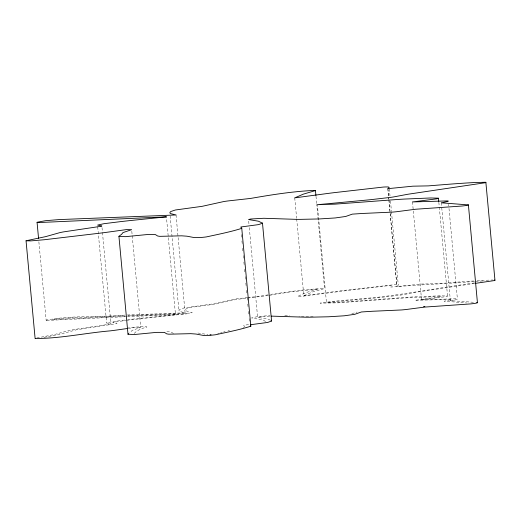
<?xml version="1.0" encoding="UTF-8"?>
<svg xmlns="http://www.w3.org/2000/svg" width="521" height="521" viewBox="0 0 521 521"><rect width="100%" height="100%" fill="white"/><g stroke="black" fill="none" stroke-linecap="round" stroke-linejoin="round"><path stroke-width="0.39" stroke-dasharray="2.6 1.95" d="M270.477 320.148L266.654 318.832L257.621 317.387L261.952 316.592L270.178 316.13M473.426 302.271L450.372 300.663L441.665 206.863M391.46 211.546L398.291 285.176L396.969 286.511L421.945 284.023L437.353 283.724L456.227 282.226A77.004 5.907 -5.3 0 1 462.739 281.718L473.745 280.969M176.026 214.971L185.105 312.815L179.979 311.525A90.602 6.949 -5.3 0 1 179.113 310.998L178.977 310.223L179.869 309.376L184.401 307.846L211.181 304.179L233.011 299.367A21.211 1.628 -5.3 0 1 237.016 298.793L247.306 297.608M265.358 321.763L264.863 320.995L261.614 319.725L251.487 317.953L257.517 316.618L269.904 315.531M36.802 337.999L54.744 334.469L68.98 330.457A46.356 3.556 -5.3 0 1 72.478 329.754L109.749 324.186L110.947 323.873L106.668 322.929L111.481 321.776L125.248 319.972M131.806 231.278L140.735 327.507L132.36 330.275L129.605 332.912M134.177 333.466C137.583 329.767 142.09 328.49 146.87 326.947L141.771 326.543L128.44 327.807M296.683 218.905L303.815 295.726L312.424 291.981L324.55 288.556L316.748 204.395M450.372 300.643L456.976 299.249A9.665 0.742 -5.3 0 0 457.399 299.008L448.842 206.772M351.838 313.727L357.119 312.027M243.3 327.618L244.134 327.338M220.696 332.756L222.174 332.359M223.639 331.968L225.092 331.59M217.739 333.531L219.211 333.153M228.016 330.861L229.507 330.509M43.992 337.348L56.229 335.042A57.883 4.442 -5.3 0 0 61.621 333.837L76.711 329.715L116.027 323.73L117.049 323.254L112.764 322.427L125.821 320.408M268.172 294.827L260.246 296.169A12.719 0.977 -5.3 0 1 258.019 296.456L247.957 297.543M270.464 294.404L300.578 290.197L323.294 288.269A9.345 0.716 -5.3 0 1 324.485 288.439L324.55 288.497M269.11 295.387L289.559 292.04L318.37 289.044L306.289 292.483L297.589 296.416L300.422 296.527L347.67 290.471L386.113 285.925L392.111 285.645L390.815 287.071C418.734 284.74 446.933 283.737 474.963 281.399M268.387 295.511L236.163 299.49L215.818 304.062L190.973 307.344L187.208 308.295L185.163 309.572L185.053 310.112L185.763 310.776L192.203 312.711L190.92 313.036L126.251 315.596M248.576 324.433L243.665 325.54L244.714 326.797M128.179 328.393L136.71 327.338L140.735 327.507M474.475 283.476L416.807 292.118L402.824 294.749A25.731 1.973 -5.3 0 1 399.724 295.218L379.946 297.504A77.303 5.933 -5.3 0 1 371.623 298.305L326.446 302.545L317.367 204.701M474.611 282.916C442.264 287.358 410.151 293.414 377.745 297.25A73.318 5.627 -5.3 0 1 367.67 298.188L333.349 301.275L320.148 303.118L338.337 302.851L404.687 297.947L438.936 296.488L441.398 296.657L414.99 300.304L450.294 299.438L451.219 299.608L444.25 301.177L466.692 302.955M412.482 201.94L421.561 299.783L445.435 296.723A9.964 0.762 -5.3 0 0 447.103 296.332L447.331 296.241A9.437 0.723 -5.3 0 0 447.526 296.019L439.854 295.811L413.791 296.892A95.011 7.287 -5.3 0 0 406.204 297.348L344.016 301.985L326.446 302.545M303.815 295.726L337.23 291.252A60.937 4.676 -5.3 0 1 343.508 290.464L392.339 284.909A8.707 0.671 -5.3 0 1 394 284.824L394.801 284.798A9.287 0.71 -5.3 0 1 397.516 284.844L398.291 285.176M126.544 320.324L143.158 318.461A148.765 11.41 -5.3 0 1 152.243 317.504L186.694 313.824L128.42 316M127.547 319.705L129.859 319.445A206.401 15.832 -5.3 0 1 138.482 318.487L175.492 314.691L166.414 216.84M475.608 281.36L484.354 280.878M175.492 314.691L127.424 316.612M488.776 280.116L482.661 280.435A129.495 9.932 -5.3 0 0 476.761 280.78M124.916 316.149L52.282 319.66L55.91 318.891L64.949 318.136L124.871 315.648M125.17 315.068C98.957 317.426 72.159 315.212 46.232 320.083A11.26 0.866 -5.3 0 0 46.851 320.441M127.319 314.977L185.105 312.815M126.688 316.644L46.851 320.441M491.108 280.038L492.944 280.011M313.141 316.462L299.008 316.325M421.561 299.783L456.598 298.761A9.665 0.742 -5.3 0 1 457.334 298.904L457.399 299.008M166.837 331.486L170.693 331.779L173.239 333.342A13.455 1.035 -5.3 0 0 174.157 333.46M284.798 315.563L289.539 315.824M197.882 333.004L207.97 334.586M448.614 204.343L448.77 206.016M441.294 202.819L441.593 206.055M438.845 202.285L439.216 206.323M439.294 207.137L447.546 296.084M389.363 188.902L390.118 197.036M390.49 201.034L391.388 210.784M387.898 188.667L388.868 199.178M388.946 199.986L396.969 286.511M387.858 188.615L388.829 199.126M388.907 199.934L396.93 286.459M316 196.313L316.67 203.587M294.736 197.876L296.612 218.097M248.699 221.158L248.999 224.395M249.299 227.631L257.621 317.387M241.347 234.548L241.646 237.784M241.946 241.015L242.245 244.251M242.617 248.296L242.923 251.532M243.294 255.57L243.594 258.807M243.893 262.043L244.193 265.274M244.57 269.318L244.87 272.555M245.248 276.599L245.547 279.829M245.847 283.066L246.146 286.303M246.518 290.347L246.824 293.577M247.195 297.621L247.495 300.858M247.794 304.088L248.094 307.325M248.471 311.369L248.771 314.606M249.149 318.644L249.448 321.88M170.126 215.909L178.905 310.523M102.018 227.644L102.39 231.689M102.468 232.496L110.947 323.873M97.701 226.804L106.629 323.033M38.873 241.79L46.148 320.233"/><path stroke-width="0.78" d="M315.407 190.595L303.346 194.138L294.736 197.876L328.158 193.408A60.937 4.676 -5.3 0 1 334.43 192.62L383.261 187.065A8.707 0.671 -5.3 0 1 384.921 186.98L385.722 186.954A9.287 0.71 -5.3 0 1 388.438 187L389.207 187.378L387.898 188.667L412.866 186.179L428.282 185.88L447.148 184.382A77.004 5.907 -5.3 0 1 453.661 183.874L465.429 183.073A129.495 9.932 -5.3 0 1 473.589 182.591L485.455 182.246A8.434 0.645 -5.3 0 1 485.8 182.33A8.623 0.664 -5.3 0 1 485.872 182.441A8.864 0.677 -5.3 0 1 485.188 182.741L407.728 194.274L393.746 196.905A25.731 1.973 -5.3 0 1 390.646 197.374L370.867 199.66A77.303 5.933 -5.3 0 1 362.551 200.461L317.367 204.701L334.944 204.141L397.132 199.504A95.011 7.287 -5.3 0 1 404.719 199.048L430.776 197.967L438.454 198.175A9.437 0.723 -5.3 0 1 438.252 198.397L438.024 198.488A9.964 0.762 -5.3 0 1 436.357 198.879L412.482 201.94L447.519 200.911A9.665 0.742 -5.3 0 1 448.262 201.06L448.32 201.165A9.665 0.742 -5.3 0 1 447.897 201.399L441.294 202.819L468.359 204.903A7.822 0.599 -5.3 0 1 467.917 205.092A7.613 0.586 -5.3 0 1 467.083 205.294A7.483 0.573 -5.3 0 1 465.312 205.6L464.556 205.71A8.57 0.658 -5.3 0 1 461.521 206.069L415.556 209.24L396.728 211.702A13.806 1.062 -5.3 0 1 392.424 212.112L367.351 213.245A76.704 5.887 -5.3 0 0 363.371 213.415L352.3 214.131L345.683 216.469L335.198 217.954L319.347 218.944L300.571 219.354A194.965 14.959 -5.3 0 1 296.631 219.361L263.808 218.273L250.783 218.996L248.55 219.543L258.449 221.21L262.499 223.183L258.605 224.603L241.041 226.967A10.342 0.795 -5.3 0 0 240.774 227.097L241.764 228.348L250.842 326.192C239.751 329.728 227.293 332.19 215.557 334.736A8.356 0.638 -5.3 0 1 213.916 334.944L211.233 335.218A7.639 0.586 -5.3 0 1 207.71 335.459L203.164 335.4L196.065 334.046L190.732 333.668L168.771 334.189L166.759 333.87L164.415 332.385L157.127 332.365A8.479 0.651 -5.3 0 0 154.594 332.561L134.516 334.515L128.003 334.241L118.925 236.254L121.647 234.3L122.904 232.626L131.657 229.657L126.264 229.618L107.365 232.21A58.209 4.468 -5.3 0 1 101.146 233.024L44.441 239.725L30.713 240.904L26.05 240.78L45.666 236.625L59.902 232.613A46.356 3.556 -5.3 0 1 63.399 231.91L100.338 226.401L101.869 226.029L97.59 225.085L103.809 223.717L120.781 221.601A206.401 15.832 -5.3 0 1 129.403 220.644L165.704 216.918M128.003 334.241L128.492 333.609M127.508 328.484L116.444 330.06A58.209 4.468 -5.3 0 1 110.224 330.868C85.613 332.958 59.016 338.748 35.343 338.422M468.392 204.812L477.438 302.747A7.822 0.599 -5.3 0 1 476.989 302.935A7.613 0.586 -5.3 0 1 476.155 303.137A7.483 0.573 -5.3 0 1 474.39 303.443L473.635 303.554A8.57 0.658 -5.3 0 1 470.593 303.912L424.635 307.09L405.807 309.546A13.806 1.062 -5.3 0 1 401.502 309.956L376.429 311.089A76.704 5.887 -5.3 0 0 372.45 311.258L361.379 311.975L354.762 314.313L344.277 315.798L328.425 316.788L309.65 317.198A194.965 14.959 -5.3 0 1 305.71 317.204L271.22 316.117M262.48 223.034L271.571 321.027L267.677 322.447L250.354 324.746M475.243 283.372L494.266 280.585A8.864 0.677 -5.3 0 0 494.95 280.291A8.623 0.664 -5.3 0 0 494.872 280.174A8.434 0.645 -5.3 0 0 494.533 280.09L494.273 280.064M165.939 216.892L166.414 216.84L37.773 222.597A11.26 0.866 -5.3 0 1 37.154 222.239L45.373 220.715L58.932 219.595L176.026 214.971L170.901 213.682A90.602 6.949 -5.3 0 1 170.035 213.154L169.898 212.379L170.79 211.533L175.323 210.002L202.102 206.336L223.932 201.516A21.211 1.628 -5.3 0 1 227.938 200.95L248.947 198.612A12.719 0.977 -5.3 0 0 251.168 198.325C272.027 194.711 293.043 191.357 314.215 190.425A9.345 0.716 -5.3 0 1 315.407 190.595M423.54 306.713L424.889 306.595M209.956 334.769L211.051 334.749M476.663 302.447L477.47 302.662M271.096 320.448L271.571 321.027M250.321 325.684L250.842 326.192M118.925 236.397L125.437 236.671L145.515 234.717A8.479 0.651 -5.3 0 1 148.049 234.522L155.336 234.541L157.681 236.02L159.693 236.339L181.653 235.824L186.987 236.202L194.086 237.556L198.631 237.609A7.639 0.586 -5.3 0 0 202.155 237.374L204.844 237.101A8.356 0.638 -5.3 0 0 206.479 236.892C218.214 234.346 230.673 231.884 241.764 228.348M485.872 182.383L494.95 280.226M438.467 198.24L438.767 201.471M315.472 190.647L315.921 195.499M37.076 222.382L38.574 238.559M26.05 240.78L35.128 338.624"/></g></svg>
